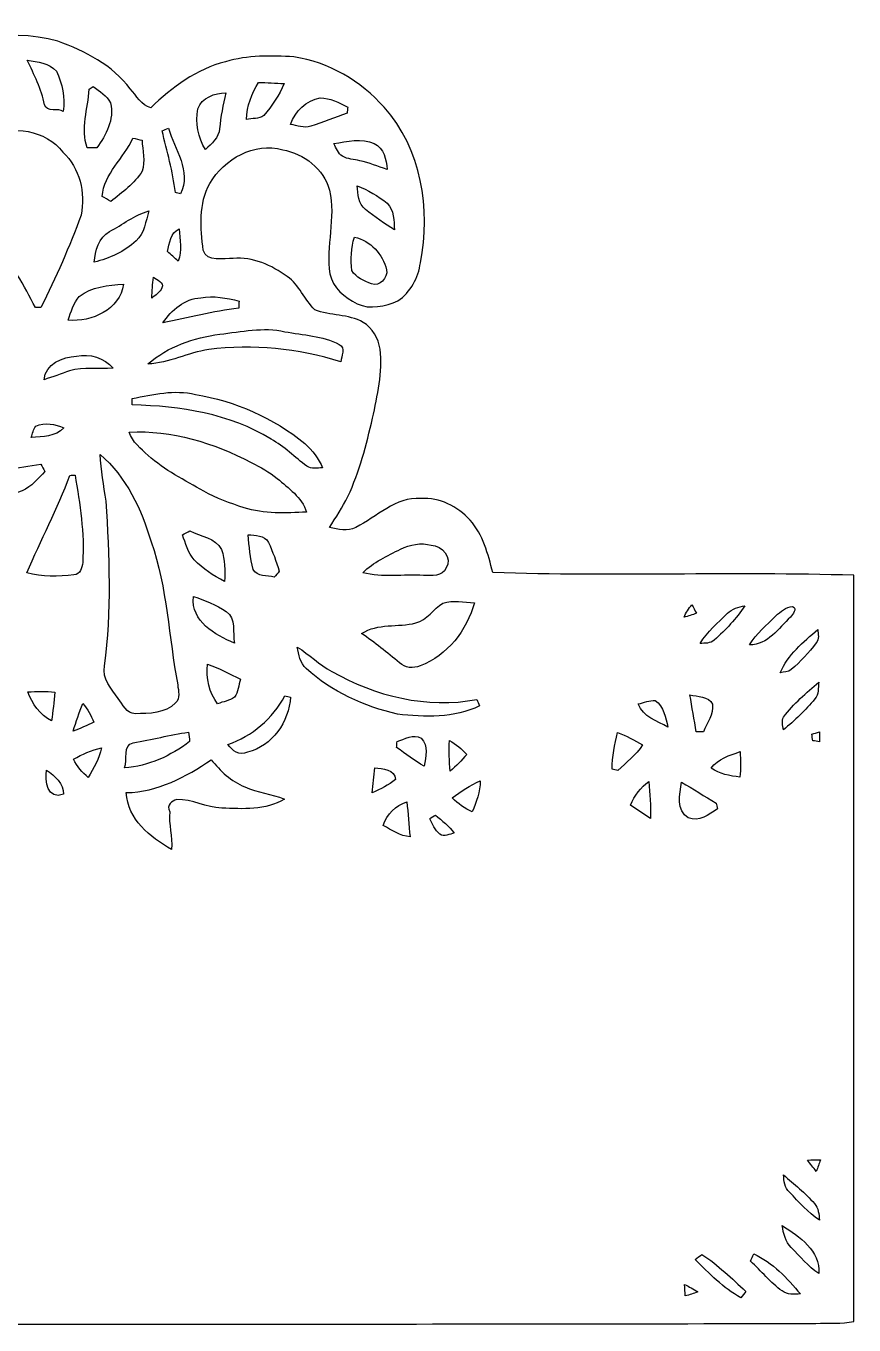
# Model space of a CAD drawing. Header units: centimetres. Extents: x -14.2 to 13.6, y -11.9 to 12.2.
# Drawn here: x -1.74 to 13.6, y -11.91 to 12.17 of the extents above; entities that cross this region are included whole.
import ezdxf

# ---------------------------------------------------------------- set-up
doc = ezdxf.new("R2010")
doc.units = ezdxf.units.CM
doc.header["$MEASUREMENT"] = 0
doc.layers.add('Camada 1', color=7, linetype='Continuous')

msp = doc.modelspace()

# ---------------------------------------------------------------- linework, layer by layer
at = {"layer": 'Camada 1', "color": 139}
for points, knots in [([(-3.91266, 11.16259), (-3.20322, 11.86074), (-2.11243, 12.16942), (-1.15006, 11.88508), (-1.15006, 11.88508), (-0.64276, 11.70517), (-0.13899, 11.44446), (0.1905, 11.0042), (0.1905, 11.0042), (0.30656, 10.87931), (0.39476, 10.69657), (0.57397, 10.65283), (0.57397, 10.65283), (0.96449, 11.03312), (1.42205, 11.37144), (1.95897, 11.5069), (1.95897, 11.5069), (2.36714, 11.63038), (2.80247, 11.62367), (3.22439, 11.5958), (3.22439, 11.5958), (3.86962, 11.50338), (4.46687, 11.14883), (4.8955, 10.66306), (4.8955, 10.66306), (5.58729, 9.89471), (5.76933, 8.77288), (5.56824, 7.78228), (5.56824, 7.78228), (5.53544, 7.50394), (5.38268, 7.23477), (5.15267, 7.07425), (5.15267, 7.07425), (4.91913, 6.97689), (4.63444, 6.90492), (4.3942, 7.02204), (4.3942, 7.02204), (4.16913, 7.13458), (3.94441, 7.31661), (3.89008, 7.57414), (3.89008, 7.57414), (3.81353, 8.09025), (4.00085, 8.61166), (3.88585, 9.12565), (3.88585, 9.12565), (3.77507, 9.51794), (3.41136, 9.8051), (3.01625, 9.8739), (3.01625, 9.8739), (2.48991, 10.02982), (1.93428, 9.69998), (1.66652, 9.25265), (1.66652, 9.25265), (1.45168, 8.8773), (1.49895, 8.42327), (1.5427, 8.01158), (1.5427, 8.01158), (1.61678, 7.77769), (1.92476, 7.87082), (2.09867, 7.85954), (2.09867, 7.85954), (2.46274, 7.89764), (2.80987, 7.73148), (3.10021, 7.52722), (3.10021, 7.52722), (3.32281, 7.36847), (3.42159, 7.09859), (3.60927, 6.9095), (3.60927, 6.9095), (3.89502, 6.79097), (4.23474, 6.83507), (4.50815, 6.67597), (4.50815, 6.67597), (4.68806, 6.57684), (4.78614, 6.37434), (4.82177, 6.17855), (4.82177, 6.17855), (4.87609, 5.74675), (4.76673, 5.31883), (4.68277, 4.89797), (4.68277, 4.89797), (4.5653, 4.40549), (4.44359, 3.90842), (4.22381, 3.44946), (4.22381, 3.44946), (4.12574, 3.24908), (3.99838, 3.06493), (3.88691, 2.87161), (3.88691, 2.87161), (4.04601, 2.84692), (4.21993, 2.79118), (4.37056, 2.8762), (4.37056, 2.8762), (4.76074, 3.06917), (5.1061, 3.44452), (5.57742, 3.41171), (5.57742, 3.41171), (5.92525, 3.43852), (6.25687, 3.26214), (6.48829, 3.01307), (6.48829, 3.01307), (6.72924, 2.74179), (6.82025, 2.38054), (6.91021, 2.03906), (6.91021, 2.03906), (9.138, 1.95933), (11.36967, 2.05881), (13.59782, 1.9879), (13.59782, 1.9879), (13.60276, -2.62114), (13.59605, -7.23018), (13.60135, -11.83922), (13.60135, -11.83922), (13.36886, -11.89073), (13.12933, -11.86356), (12.89367, -11.87662), (12.89367, -11.87662), (6.5793, -11.89567), (0.26458, -11.88685), (-6.05014, -11.88861), (-6.05014, -11.88861), (-8.42433, -11.90166), (-10.79782, -11.86744), (-13.17166, -11.87556), (-13.17166, -11.87556), (-13.51456, -11.87344), (-13.86205, -11.90731), (-14.20107, -11.83957), (-14.20107, -11.83957), (-14.19648, -7.23159), (-14.20142, -2.62361), (-14.1986, 1.98437), (-14.1986, 1.98437), (-12.22551, 2.04611), (-10.25031, 1.99178), (-8.27652, 2.0126), (-8.27652, 2.0126), (-8.19115, 2.3622), (-8.12659, 2.73015), (-7.9181, 3.03212), (-7.9181, 3.03212), (-7.61012, 3.56552), (-7.06049, 3.90384), (-6.49922, 4.11974), (-6.49922, 4.11974), (-6.63645, 4.82635), (-6.81143, 5.53544), (-6.77721, 6.26075), (-6.77721, 6.26075), (-6.77192, 6.57366), (-6.64034, 6.92855), (-6.32001, 7.04003), (-6.32001, 7.04003), (-5.79861, 7.23406), (-5.2331, 7.05132), (-4.6923, 7.12999), (-4.6923, 7.12999), (-4.6803, 7.38117), (-4.63127, 7.63058), (-4.64009, 7.88282), (-4.64009, 7.88282), (-4.7124, 8.05462), (-4.83482, 8.20244), (-4.89797, 8.37812), (-4.89797, 8.37812), (-4.96147, 8.74748), (-4.8708, 9.11472), (-4.80166, 9.47561), (-4.80166, 9.47561), (-4.67113, 10.10602), (-4.36033, 10.6994), (-3.91266, 11.16259), (-3.91266, 11.16259), (-3.91266, 11.16259), (-3.91266, 11.16259), (-3.91266, 11.16259)], [0, 0, 0, 0, 0.02222222, 0.02222222, 0.02222222, 0.02222222, 0.04444444, 0.04444444, 0.04444444, 0.04444444, 0.06666667, 0.06666667, 0.06666667, 0.06666667, 0.08888889, 0.08888889, 0.08888889, 0.08888889, 0.11111111, 0.11111111, 0.11111111, 0.11111111, 0.13333333, 0.13333333, 0.13333333, 0.13333333, 0.15555556, 0.15555556, 0.15555556, 0.15555556, 0.17777778, 0.17777778, 0.17777778, 0.17777778, 0.2, 0.2, 0.2, 0.2, 0.22222222, 0.22222222, 0.22222222, 0.22222222, 0.24444444, 0.24444444, 0.24444444, 0.24444444, 0.26666667, 0.26666667, 0.26666667, 0.26666667, 0.28888889, 0.28888889, 0.28888889, 0.28888889, 0.31111111, 0.31111111, 0.31111111, 0.31111111, 0.33333333, 0.33333333, 0.33333333, 0.33333333, 0.35555556, 0.35555556, 0.35555556, 0.35555556, 0.37777778, 0.37777778, 0.37777778, 0.37777778, 0.4, 0.4, 0.4, 0.4, 0.42222222, 0.42222222, 0.42222222, 0.42222222, 0.44444444, 0.44444444, 0.44444444, 0.44444444, 0.46666667, 0.46666667, 0.46666667, 0.46666667, 0.48888889, 0.48888889, 0.48888889, 0.48888889, 0.51111111, 0.51111111, 0.51111111, 0.51111111, 0.53333333, 0.53333333, 0.53333333, 0.53333333, 0.55555556, 0.55555556, 0.55555556, 0.55555556, 0.57777778, 0.57777778, 0.57777778, 0.57777778, 0.6, 0.6, 0.6, 0.6, 0.62222222, 0.62222222, 0.62222222, 0.62222222, 0.64444444, 0.64444444, 0.64444444, 0.64444444, 0.66666667, 0.66666667, 0.66666667, 0.66666667, 0.68888889, 0.68888889, 0.68888889, 0.68888889, 0.71111111, 0.71111111, 0.71111111, 0.71111111, 0.73333333, 0.73333333, 0.73333333, 0.73333333, 0.75555556, 0.75555556, 0.75555556, 0.75555556, 0.77777778, 0.77777778, 0.77777778, 0.77777778, 0.8, 0.8, 0.8, 0.8, 0.82222222, 0.82222222, 0.82222222, 0.82222222, 0.84444444, 0.84444444, 0.84444444, 0.84444444, 0.86666667, 0.86666667, 0.86666667, 0.86666667, 0.88888889, 0.88888889, 0.88888889, 0.88888889, 0.91111111, 0.91111111, 0.91111111, 0.91111111, 0.93333333, 0.93333333, 0.93333333, 0.93333333, 0.95555556, 0.95555556, 0.95555556, 0.95555556, 1, 1, 1, 1]), ([(-1.71556, 11.53654), (-1.59385, 11.26596), (-1.45062, 11.00314), (-1.39524, 10.70786), (-1.39524, 10.70786), (-1.36384, 10.56358), (-1.12536, 10.65283), (-1.05163, 10.58686), (-1.05163, 10.58686), (-1.01141, 10.84015), (-1.06786, 11.10297), (-1.1744, 11.33263), (-1.1744, 11.33263), (-1.31057, 11.47939), (-1.52682, 11.50937), (-1.71556, 11.53654), (-1.71556, 11.53654), (-1.71556, 11.53654), (-1.71556, 11.53654), (-1.71556, 11.53654)], [0, 0, 0, 0, 0.16666667, 0.16666667, 0.16666667, 0.16666667, 0.33333333, 0.33333333, 0.33333333, 0.33333333, 0.5, 0.5, 0.5, 0.5, 0.66666667, 0.66666667, 0.66666667, 0.66666667, 1, 1, 1, 1]), ([(2.57104, 11.12485), (2.43734, 10.91847), (2.35585, 10.68246), (2.3435, 10.43693), (2.3435, 10.43693), (2.45039, 10.45845), (2.57492, 10.44363), (2.66665, 10.50925), (2.66665, 10.50925), (2.81728, 10.68881), (2.9531, 10.88496), (3.0413, 11.10333), (3.0413, 11.10333), (2.88431, 11.11073), (2.72768, 11.11779), (2.57104, 11.12485), (2.57104, 11.12485), (2.57104, 11.12485), (2.57104, 11.12485), (2.57104, 11.12485)], [0, 0, 0, 0, 0.16666667, 0.16666667, 0.16666667, 0.16666667, 0.33333333, 0.33333333, 0.33333333, 0.33333333, 0.5, 0.5, 0.5, 0.5, 0.66666667, 0.66666667, 0.66666667, 0.66666667, 1, 1, 1, 1]), ([(-0.49495, 11.04688), (-0.51364, 11.03453), (-0.55069, 11.00949), (-0.56938, 10.99714), (-0.56938, 10.99714), (-0.58491, 10.63554), (-0.7366, 10.26689), (-0.60501, 9.90953), (-0.60501, 9.90953), (-0.54539, 9.90917), (-0.48542, 9.90847), (-0.42545, 9.90812), (-0.42545, 9.90812), (-0.25964, 10.15047), (-0.09666, 10.43622), (-0.17498, 10.74279), (-0.17498, 10.74279), (-0.24024, 10.88002), (-0.37747, 10.95939), (-0.49495, 11.04688), (-0.49495, 11.04688), (-0.49495, 11.04688), (-0.49495, 11.04688), (-0.49495, 11.04688)], [0, 0, 0, 0, 0.14285714, 0.14285714, 0.14285714, 0.14285714, 0.28571429, 0.28571429, 0.28571429, 0.28571429, 0.42857143, 0.42857143, 0.42857143, 0.42857143, 0.57142857, 0.57142857, 0.57142857, 0.57142857, 0.71428571, 0.71428571, 0.71428571, 0.71428571, 1, 1, 1, 1]), ([(1.44604, 10.63378), (1.39382, 10.3766), (1.44392, 10.09756), (1.58926, 9.87813), (1.58926, 9.87813), (1.69298, 9.99137), (1.8355, 10.09826), (1.84644, 10.26442), (1.84644, 10.26442), (1.86902, 10.48808), (1.90676, 10.70963), (1.96286, 10.92764), (1.96286, 10.92764), (1.76177, 10.93011), (1.51412, 10.84051), (1.44604, 10.63378), (1.44604, 10.63378), (1.44604, 10.63378), (1.44604, 10.63378), (1.44604, 10.63378)], [0, 0, 0, 0, 0.16666667, 0.16666667, 0.16666667, 0.16666667, 0.33333333, 0.33333333, 0.33333333, 0.33333333, 0.5, 0.5, 0.5, 0.5, 0.66666667, 0.66666667, 0.66666667, 0.66666667, 1, 1, 1, 1]), ([(3.70981, 10.84051), (3.45969, 10.78512), (3.24238, 10.58933), (3.16301, 10.3445), (3.16301, 10.3445), (3.28471, 10.32651), (3.41207, 10.26795), (3.53519, 10.31134), (3.53519, 10.31134), (3.76237, 10.38578), (3.98427, 10.47644), (4.2104, 10.55405), (4.2104, 10.55405), (4.21322, 10.58122), (4.21852, 10.6359), (4.22099, 10.66341), (4.22099, 10.66341), (4.06329, 10.75125), (3.89255, 10.8331), (3.70981, 10.84051), (3.70981, 10.84051), (3.70981, 10.84051), (3.70981, 10.84051), (3.70981, 10.84051)], [0, 0, 0, 0, 0.14285714, 0.14285714, 0.14285714, 0.14285714, 0.28571429, 0.28571429, 0.28571429, 0.28571429, 0.42857143, 0.42857143, 0.42857143, 0.42857143, 0.57142857, 0.57142857, 0.57142857, 0.57142857, 0.71428571, 0.71428571, 0.71428571, 0.71428571, 1, 1, 1, 1]), ([(-2.44722, 10.12084), (-2.75131, 9.98537), (-2.92488, 9.68269), (-3.05964, 9.39412), (-3.05964, 9.39412), (-3.17606, 9.08791), (-3.25967, 8.72948), (-3.14149, 8.41198), (-3.14149, 8.41198), (-2.93617, 8.20879), (-2.62079, 8.19432), (-2.38619, 8.03663), (-2.38619, 8.03663), (-1.97732, 7.79992), (-1.78153, 7.34836), (-1.56563, 6.95184), (-1.56563, 6.95184), (-1.53987, 6.95113), (-1.48802, 6.94972), (-1.46226, 6.94902), (-1.46226, 6.94902), (-1.18463, 7.50676), (-0.93169, 8.07861), (-0.71931, 8.66457), (-0.71931, 8.66457), (-0.63359, 9.07556), (-0.7426, 9.53699), (-1.05516, 9.82945), (-1.05516, 9.82945), (-1.37195, 10.24608), (-1.98755, 10.33251), (-2.44722, 10.12084), (-2.44722, 10.12084), (-2.44722, 10.12084), (-2.44722, 10.12084), (-2.44722, 10.12084)], [0, 0, 0, 0, 0.1, 0.1, 0.1, 0.1, 0.2, 0.2, 0.2, 0.2, 0.3, 0.3, 0.3, 0.3, 0.4, 0.4, 0.4, 0.4, 0.5, 0.5, 0.5, 0.5, 0.6, 0.6, 0.6, 0.6, 0.7, 0.7, 0.7, 0.7, 0.8, 0.8, 0.8, 0.8, 1, 1, 1, 1]), ([(0.78352, 10.22632), (0.86995, 9.84708), (0.98143, 9.47279), (1.02905, 9.08579), (1.02905, 9.08579), (1.05269, 9.07838), (1.09996, 9.06427), (1.12395, 9.05722), (1.12395, 9.05722), (1.33138, 9.47349), (1.01494, 9.8873), (0.89994, 10.27677), (0.89994, 10.27677), (0.86078, 10.26019), (0.82232, 10.24325), (0.78352, 10.22632), (0.78352, 10.22632), (0.78352, 10.22632), (0.78352, 10.22632), (0.78352, 10.22632)], [0, 0, 0, 0, 0.16666667, 0.16666667, 0.16666667, 0.16666667, 0.33333333, 0.33333333, 0.33333333, 0.33333333, 0.5, 0.5, 0.5, 0.5, 0.66666667, 0.66666667, 0.66666667, 0.66666667, 1, 1, 1, 1]), ([(0.24201, 10.09156), (0.0762, 9.71585), (-0.29422, 9.43963), (-0.32949, 9.01065), (-0.32949, 9.01065), (-0.27622, 8.98031), (-0.2226, 8.94997), (-0.16898, 8.91928), (-0.16898, 8.91928), (0.04516, 9.08085), (0.26599, 9.2523), (0.41346, 9.47984), (0.41346, 9.47984), (0.47519, 9.66223), (0.41487, 9.86296), (0.41204, 10.05205), (0.41204, 10.05205), (0.35489, 10.0651), (0.29845, 10.07851), (0.24201, 10.09156), (0.24201, 10.09156), (0.24201, 10.09156), (0.24201, 10.09156), (0.24201, 10.09156)], [0, 0, 0, 0, 0.14285714, 0.14285714, 0.14285714, 0.14285714, 0.28571429, 0.28571429, 0.28571429, 0.28571429, 0.42857143, 0.42857143, 0.42857143, 0.42857143, 0.57142857, 0.57142857, 0.57142857, 0.57142857, 0.71428571, 0.71428571, 0.71428571, 0.71428571, 1, 1, 1, 1]), ([(3.96593, 9.9889), (4.00861, 9.906), (4.04036, 9.80687), (4.12327, 9.7536), (4.12327, 9.7536), (4.22169, 9.69927), (4.33811, 9.70033), (4.44465, 9.6707), (4.44465, 9.6707), (4.61927, 9.63859), (4.78049, 9.56098), (4.95018, 9.51195), (4.95018, 9.51195), (4.93924, 9.69116), (4.89444, 9.90635), (4.71452, 9.98996), (4.71452, 9.98996), (4.47816, 10.09579), (4.2097, 10.03512), (3.96593, 9.9889), (3.96593, 9.9889), (3.96593, 9.9889), (3.96593, 9.9889), (3.96593, 9.9889)], [0, 0, 0, 0, 0.14285714, 0.14285714, 0.14285714, 0.14285714, 0.28571429, 0.28571429, 0.28571429, 0.28571429, 0.42857143, 0.42857143, 0.42857143, 0.42857143, 0.57142857, 0.57142857, 0.57142857, 0.57142857, 0.71428571, 0.71428571, 0.71428571, 0.71428571, 1, 1, 1, 1]), ([(4.39561, 9.20891), (4.40725, 9.05545), (4.41678, 8.87165), (4.55013, 8.76794), (4.55013, 8.76794), (4.72264, 8.63212), (4.9022, 8.503), (5.09058, 8.38976), (5.09058, 8.38976), (5.07189, 8.55592), (5.08388, 8.75735), (4.95124, 8.88294), (4.95124, 8.88294), (4.78578, 9.02158), (4.59352, 9.1253), (4.39561, 9.20891), (4.39561, 9.20891), (4.39561, 9.20891), (4.39561, 9.20891), (4.39561, 9.20891)], [0, 0, 0, 0, 0.16666667, 0.16666667, 0.16666667, 0.16666667, 0.33333333, 0.33333333, 0.33333333, 0.33333333, 0.5, 0.5, 0.5, 0.5, 0.66666667, 0.66666667, 0.66666667, 0.66666667, 1, 1, 1, 1]), ([(-0.19191, 8.35766), (-0.39405, 8.24935), (-0.45932, 8.00135), (-0.47554, 7.78969), (-0.47554, 7.78969), (-0.19403, 7.86624), (0.08361, 7.98301), (0.29916, 8.1855), (0.29916, 8.1855), (0.45685, 8.32379), (0.47837, 8.55345), (0.53552, 8.74148), (0.53552, 8.74148), (0.26811, 8.66493), (0.04939, 8.48783), (-0.19191, 8.35766), (-0.19191, 8.35766), (-0.19191, 8.35766), (-0.19191, 8.35766), (-0.19191, 8.35766)], [0, 0, 0, 0, 0.16666667, 0.16666667, 0.16666667, 0.16666667, 0.33333333, 0.33333333, 0.33333333, 0.33333333, 0.5, 0.5, 0.5, 0.5, 0.66666667, 0.66666667, 0.66666667, 0.66666667, 1, 1, 1, 1]), ([(0.87983, 7.98724), (0.94721, 7.92939), (1.01424, 7.87082), (1.08197, 7.81297), (1.08197, 7.81297), (1.16029, 8.00276), (1.10102, 8.21125), (1.09926, 8.4081), (1.09926, 8.4081), (0.93063, 8.33437), (0.92287, 8.14211), (0.87983, 7.98724), (0.87983, 7.98724), (0.87983, 7.98724), (0.87983, 7.98724), (0.87983, 7.98724)], [0, 0, 0, 0, 0.2, 0.2, 0.2, 0.2, 0.4, 0.4, 0.4, 0.4, 0.6, 0.6, 0.6, 0.6, 1, 1, 1, 1]), ([(4.34728, 8.25747), (4.2806, 8.05709), (4.27355, 7.84331), (4.2986, 7.63446), (4.2986, 7.63446), (4.37621, 7.50499), (4.52543, 7.44149), (4.6609, 7.39069), (4.6609, 7.39069), (4.81471, 7.33425), (4.96711, 7.49935), (4.94242, 7.64963), (4.94242, 7.64963), (4.86974, 7.93926), (4.64397, 8.18832), (4.34728, 8.25747), (4.34728, 8.25747), (4.34728, 8.25747), (4.34728, 8.25747), (4.34728, 8.25747)], [0, 0, 0, 0, 0.16666667, 0.16666667, 0.16666667, 0.16666667, 0.33333333, 0.33333333, 0.33333333, 0.33333333, 0.5, 0.5, 0.5, 0.5, 0.66666667, 0.66666667, 0.66666667, 0.66666667, 1, 1, 1, 1]), ([(0.62054, 7.51452), (0.60537, 7.3854), (0.59549, 7.25664), (0.59267, 7.12646), (0.59267, 7.12646), (0.66005, 7.18291), (0.74013, 7.23265), (0.77999, 7.31449), (0.77999, 7.31449), (0.82726, 7.42244), (0.68262, 7.45949), (0.62054, 7.51452), (0.62054, 7.51452), (0.62054, 7.51452), (0.62054, 7.51452), (0.62054, 7.51452)], [0, 0, 0, 0, 0.2, 0.2, 0.2, 0.2, 0.4, 0.4, 0.4, 0.4, 0.6, 0.6, 0.6, 0.6, 1, 1, 1, 1]), ([(-0.75494, 7.15715), (-0.86007, 7.03262), (-0.90523, 6.86823), (-0.95779, 6.71654), (-0.95779, 6.71654), (-0.52493, 6.67879), (0.00176, 6.90915), (0.06632, 7.38505), (0.06632, 7.38505), (-0.21343, 7.36353), (-0.52458, 7.33425), (-0.75494, 7.15715), (-0.75494, 7.15715), (-0.75494, 7.15715), (-0.75494, 7.15715), (-0.75494, 7.15715)], [0, 0, 0, 0, 0.2, 0.2, 0.2, 0.2, 0.4, 0.4, 0.4, 0.4, 0.6, 0.6, 0.6, 0.6, 1, 1, 1, 1]), ([(1.49966, 7.13317), (1.2005, 7.11412), (0.95567, 6.90704), (0.79763, 6.66644), (0.79763, 6.66644), (1.26436, 6.76592), (1.72826, 6.87987), (2.20274, 6.94125), (2.20274, 6.94125), (2.20416, 6.97371), (2.20662, 7.03792), (2.20804, 7.07002), (2.20804, 7.07002), (1.97767, 7.12717), (1.73602, 7.17691), (1.49966, 7.13317), (1.49966, 7.13317), (1.49966, 7.13317), (1.49966, 7.13317), (1.49966, 7.13317)], [0, 0, 0, 0, 0.16666667, 0.16666667, 0.16666667, 0.16666667, 0.33333333, 0.33333333, 0.33333333, 0.33333333, 0.5, 0.5, 0.5, 0.5, 0.66666667, 0.66666667, 0.66666667, 0.66666667, 1, 1, 1, 1]), ([(1.85173, 6.45548), (1.36913, 6.39515), (0.88935, 6.229), (0.51894, 5.90479), (0.51894, 5.90479), (0.90981, 5.92102), (1.26083, 6.11681), (1.645, 6.17079), (1.645, 6.17079), (2.46627, 6.28403), (3.30271, 6.1856), (4.09328, 5.94713), (4.09328, 5.94713), (4.10245, 6.0519), (4.18712, 6.20148), (4.064, 6.26815), (4.064, 6.26815), (3.75532, 6.43361), (3.39372, 6.43537), (3.05752, 6.50346), (3.05752, 6.50346), (2.65747, 6.59412), (2.25002, 6.50346), (1.85173, 6.45548), (1.85173, 6.45548), (1.85173, 6.45548), (1.85173, 6.45548), (1.85173, 6.45548)], [0, 0, 0, 0, 0.125, 0.125, 0.125, 0.125, 0.25, 0.25, 0.25, 0.25, 0.375, 0.375, 0.375, 0.375, 0.5, 0.5, 0.5, 0.5, 0.625, 0.625, 0.625, 0.625, 0.75, 0.75, 0.75, 0.75, 1, 1, 1, 1]), ([(-0.80574, 6.04979), (-1.06327, 6.04061), (-1.3783, 5.90268), (-1.40547, 5.61375), (-1.40547, 5.61375), (-1.24566, 5.66279), (-1.09044, 5.72488), (-0.93169, 5.77709), (-0.93169, 5.77709), (-0.66992, 5.85682), (-0.39405, 5.80037), (-0.12594, 5.82859), (-0.12594, 5.82859), (-0.28998, 6.02156), (-0.55951, 6.102), (-0.80574, 6.04979), (-0.80574, 6.04979), (-0.80574, 6.04979), (-0.80574, 6.04979), (-0.80574, 6.04979)], [0, 0, 0, 0, 0.16666667, 0.16666667, 0.16666667, 0.16666667, 0.33333333, 0.33333333, 0.33333333, 0.33333333, 0.5, 0.5, 0.5, 0.5, 0.66666667, 0.66666667, 0.66666667, 0.66666667, 1, 1, 1, 1]), ([(0.23001, 5.2645), (0.23001, 5.23452), (0.23036, 5.1749), (0.23036, 5.14491), (0.23036, 5.14491), (1.11725, 5.12727), (2.03482, 4.98369), (2.80106, 4.51026), (2.80106, 4.51026), (3.048, 4.37868), (3.24026, 4.17266), (3.46534, 4.01038), (3.46534, 4.01038), (3.5493, 3.94652), (3.66042, 3.98039), (3.75673, 3.97863), (3.75673, 3.97863), (3.68018, 4.15008), (3.56905, 4.30742), (3.42724, 4.43089), (3.42724, 4.43089), (2.84621, 4.90537), (2.13783, 5.21582), (1.39947, 5.34141), (1.39947, 5.34141), (1.00965, 5.43313), (0.61348, 5.34176), (0.23001, 5.2645), (0.23001, 5.2645), (0.23001, 5.2645), (0.23001, 5.2645), (0.23001, 5.2645)], [0, 0, 0, 0, 0.11111111, 0.11111111, 0.11111111, 0.11111111, 0.22222222, 0.22222222, 0.22222222, 0.22222222, 0.33333333, 0.33333333, 0.33333333, 0.33333333, 0.44444444, 0.44444444, 0.44444444, 0.44444444, 0.55555556, 0.55555556, 0.55555556, 0.55555556, 0.66666667, 0.66666667, 0.66666667, 0.66666667, 0.77777778, 0.77777778, 0.77777778, 0.77777778, 1, 1, 1, 1]), ([(-1.55716, 4.75156), (-1.60302, 4.69089), (-1.62031, 4.61504), (-1.64183, 4.54342), (-1.64183, 4.54342), (-1.42946, 4.55436), (-1.19733, 4.55859), (-1.03717, 4.71911), (-1.03717, 4.71911), (-1.19768, 4.79319), (-1.39065, 4.82529), (-1.55716, 4.75156), (-1.55716, 4.75156), (-1.55716, 4.75156), (-1.55716, 4.75156), (-1.55716, 4.75156)], [0, 0, 0, 0, 0.2, 0.2, 0.2, 0.2, 0.4, 0.4, 0.4, 0.4, 0.6, 0.6, 0.6, 0.6, 1, 1, 1, 1]), ([(0.17039, 4.6415), (0.23283, 4.46087), (0.38523, 4.33493), (0.52246, 4.2097), (0.52246, 4.2097), (0.82867, 3.93418), (1.20086, 3.75003), (1.55575, 3.54683), (1.55575, 3.54683), (1.78964, 3.41348), (2.04541, 3.32387), (2.30011, 3.23885), (2.30011, 3.23885), (2.67441, 3.12138), (3.07164, 3.13937), (3.45793, 3.16018), (3.45793, 3.16018), (3.37256, 3.43394), (3.12349, 3.60539), (2.91606, 3.78248), (2.91606, 3.78248), (2.77107, 3.90454), (2.60103, 3.99133), (2.43346, 4.07741), (2.43346, 4.07741), (1.74025, 4.44112), (0.95956, 4.68771), (0.17039, 4.6415), (0.17039, 4.6415), (0.17039, 4.6415), (0.17039, 4.6415), (0.17039, 4.6415)], [0, 0, 0, 0, 0.11111111, 0.11111111, 0.11111111, 0.11111111, 0.22222222, 0.22222222, 0.22222222, 0.22222222, 0.33333333, 0.33333333, 0.33333333, 0.33333333, 0.44444444, 0.44444444, 0.44444444, 0.44444444, 0.55555556, 0.55555556, 0.55555556, 0.55555556, 0.66666667, 0.66666667, 0.66666667, 0.66666667, 0.77777778, 0.77777778, 0.77777778, 0.77777778, 1, 1, 1, 1]), ([(-0.36689, 4.22839), (-0.35348, 3.93771), (-0.29704, 3.6516), (-0.25576, 3.36409), (-0.25576, 3.36409), (-0.18732, 2.34844), (-0.15169, 1.32433), (-0.28399, 0.31186), (-0.28399, 0.31186), (-0.34078, 0.06597), (-0.15416, -0.11007), (-0.03457, -0.29386), (-0.03457, -0.29386), (0.04868, -0.40428), (0.12382, -0.57538), (0.28716, -0.57679), (0.28716, -0.57679), (0.53869, -0.57538), (0.84384, -0.57115), (1.03082, -0.37782), (1.03082, -0.37782), (1.1243, -0.28892), (1.08232, -0.15346), (1.07139, -0.03986), (1.07139, -0.03986), (0.90382, 0.84137), (0.87983, 1.75401), (0.57926, 2.60703), (0.57926, 2.60703), (0.40322, 3.21028), (0.11818, 3.81388), (-0.36689, 4.22839), (-0.36689, 4.22839), (-0.36689, 4.22839), (-0.36689, 4.22839), (-0.36689, 4.22839)], [0, 0, 0, 0, 0.1, 0.1, 0.1, 0.1, 0.2, 0.2, 0.2, 0.2, 0.3, 0.3, 0.3, 0.3, 0.4, 0.4, 0.4, 0.4, 0.5, 0.5, 0.5, 0.5, 0.6, 0.6, 0.6, 0.6, 0.7, 0.7, 0.7, 0.7, 0.8, 0.8, 0.8, 0.8, 1, 1, 1, 1]), ([(-2.09832, 3.94017), (-2.34033, 3.86397), (-2.43664, 3.59551), (-2.5146, 3.37961), (-2.5146, 3.37961), (-2.27224, 3.40254), (-2.03623, 3.46639), (-1.80975, 3.55494), (-1.80975, 3.55494), (-1.63689, 3.63079), (-1.51836, 3.78531), (-1.38783, 3.91477), (-1.38783, 3.91477), (-1.41429, 3.96028), (-1.44039, 4.00544), (-1.46685, 4.05024), (-1.46685, 4.05024), (-1.67569, 4.00473), (-1.89054, 3.98956), (-2.09832, 3.94017), (-2.09832, 3.94017), (-2.09832, 3.94017), (-2.09832, 3.94017), (-2.09832, 3.94017)], [0, 0, 0, 0, 0.14285714, 0.14285714, 0.14285714, 0.14285714, 0.28571429, 0.28571429, 0.28571429, 0.28571429, 0.42857143, 0.42857143, 0.42857143, 0.42857143, 0.57142857, 0.57142857, 0.57142857, 0.57142857, 0.71428571, 0.71428571, 0.71428571, 0.71428571, 1, 1, 1, 1]), ([(-0.92498, 3.83999), (-1.1624, 3.22474), (-1.46262, 2.63666), (-1.72473, 2.03235), (-1.72473, 2.03235), (-1.4411, 1.95157), (-1.14053, 1.96991), (-0.85055, 1.99566), (-0.85055, 1.99566), (-0.73413, 1.9999), (-0.70097, 2.12796), (-0.68933, 2.2225), (-0.68933, 2.2225), (-0.65158, 2.76825), (-0.74295, 3.3087), (-0.83044, 3.84492), (-0.83044, 3.84492), (-0.85407, 3.84387), (-0.90135, 3.8414), (-0.92498, 3.83999), (-0.92498, 3.83999), (-0.92498, 3.83999), (-0.92498, 3.83999), (-0.92498, 3.83999)], [0, 0, 0, 0, 0.14285714, 0.14285714, 0.14285714, 0.14285714, 0.28571429, 0.28571429, 0.28571429, 0.28571429, 0.42857143, 0.42857143, 0.42857143, 0.42857143, 0.57142857, 0.57142857, 0.57142857, 0.57142857, 0.71428571, 0.71428571, 0.71428571, 0.71428571, 1, 1, 1, 1]), ([(1.29716, 2.8127), (1.2513, 2.78836), (1.20544, 2.76437), (1.15958, 2.73967), (1.15958, 2.73967), (1.21744, 2.57951), (1.26506, 2.40771), (1.37513, 2.27401), (1.37513, 2.27401), (1.53952, 2.11208), (1.73108, 1.97661), (1.93851, 1.87501), (1.93851, 1.87501), (1.94874, 2.07222), (1.95016, 2.27647), (1.88207, 2.46415), (1.88207, 2.46415), (1.77835, 2.68817), (1.49049, 2.70616), (1.29716, 2.8127), (1.29716, 2.8127), (1.29716, 2.8127), (1.29716, 2.8127), (1.29716, 2.8127)], [0, 0, 0, 0, 0.14285714, 0.14285714, 0.14285714, 0.14285714, 0.28571429, 0.28571429, 0.28571429, 0.28571429, 0.42857143, 0.42857143, 0.42857143, 0.42857143, 0.57142857, 0.57142857, 0.57142857, 0.57142857, 0.71428571, 0.71428571, 0.71428571, 0.71428571, 1, 1, 1, 1]), ([(2.37384, 2.74038), (2.39501, 2.52412), (2.41512, 2.30646), (2.47121, 2.09585), (2.47121, 2.09585), (2.53682, 1.95474), (2.73861, 1.98896), (2.85821, 1.95298), (2.85821, 1.95298), (2.88996, 1.99037), (2.92171, 2.02741), (2.95416, 2.06446), (2.95416, 2.06446), (2.89454, 2.24437), (2.83457, 2.42605), (2.75272, 2.59715), (2.75272, 2.59715), (2.68146, 2.73544), (2.50719, 2.72838), (2.37384, 2.74038), (2.37384, 2.74038), (2.37384, 2.74038), (2.37384, 2.74038), (2.37384, 2.74038)], [0, 0, 0, 0, 0.14285714, 0.14285714, 0.14285714, 0.14285714, 0.28571429, 0.28571429, 0.28571429, 0.28571429, 0.42857143, 0.42857143, 0.42857143, 0.42857143, 0.57142857, 0.57142857, 0.57142857, 0.57142857, 0.71428571, 0.71428571, 0.71428571, 0.71428571, 1, 1, 1, 1]), ([(5.2003, 2.47332), (4.95441, 2.35162), (4.699, 2.23167), (4.50215, 2.03553), (4.50215, 2.03553), (4.86798, 1.94345), (5.25321, 2.0066), (5.62716, 1.98473), (5.62716, 1.98473), (5.76439, 1.99072), (5.98135, 1.95615), (6.04414, 2.12443), (6.04414, 2.12443), (6.1662, 2.31175), (5.97006, 2.54353), (5.76968, 2.54388), (5.76968, 2.54388), (5.57918, 2.60632), (5.37633, 2.55094), (5.2003, 2.47332), (5.2003, 2.47332), (5.2003, 2.47332), (5.2003, 2.47332), (5.2003, 2.47332)], [0, 0, 0, 0, 0.14285714, 0.14285714, 0.14285714, 0.14285714, 0.28571429, 0.28571429, 0.28571429, 0.28571429, 0.42857143, 0.42857143, 0.42857143, 0.42857143, 0.57142857, 0.57142857, 0.57142857, 0.57142857, 0.71428571, 0.71428571, 0.71428571, 0.71428571, 1, 1, 1, 1]), ([(1.36102, 1.59314), (1.31939, 1.13594), (1.75648, 0.8823), (2.12266, 0.73237), (2.12266, 0.73237), (2.08421, 0.91934), (2.15724, 1.19204), (1.97167, 1.31762), (1.97167, 1.31762), (1.78047, 1.43369), (1.57692, 1.53247), (1.36102, 1.59314), (1.36102, 1.59314), (1.36102, 1.59314), (1.36102, 1.59314), (1.36102, 1.59314)], [0, 0, 0, 0, 0.2, 0.2, 0.2, 0.2, 0.4, 0.4, 0.4, 0.4, 0.6, 0.6, 0.6, 0.6, 1, 1, 1, 1]), ([(5.98523, 1.47461), (5.80496, 1.36878), (5.69842, 1.15817), (5.48358, 1.10455), (5.48358, 1.10455), (5.15267, 1.01917), (4.77732, 1.10666), (4.47922, 0.90946), (4.47922, 0.90946), (4.72264, 0.74083), (4.95547, 0.55809), (5.1823, 0.36759), (5.1823, 0.36759), (5.28214, 0.26388), (5.43595, 0.25929), (5.56542, 0.31009), (5.56542, 0.31009), (6.06813, 0.50094), (6.42902, 0.97155), (6.57013, 1.48096), (6.57013, 1.48096), (6.37646, 1.4859), (6.17432, 1.53106), (5.98523, 1.47461), (5.98523, 1.47461), (5.98523, 1.47461), (5.98523, 1.47461), (5.98523, 1.47461)], [0, 0, 0, 0, 0.125, 0.125, 0.125, 0.125, 0.25, 0.25, 0.25, 0.25, 0.375, 0.375, 0.375, 0.375, 0.5, 0.5, 0.5, 0.5, 0.625, 0.625, 0.625, 0.625, 0.75, 0.75, 0.75, 0.75, 1, 1, 1, 1]), ([(10.45422, 1.21003), (10.53218, 1.22802), (10.60767, 1.25624), (10.68211, 1.28552), (10.68211, 1.28552), (10.65495, 1.33773), (10.62743, 1.38994), (10.60062, 1.4418), (10.60062, 1.4418), (10.541, 1.37231), (10.48632, 1.29681), (10.45422, 1.21003), (10.45422, 1.21003), (10.45422, 1.21003), (10.45422, 1.21003), (10.45422, 1.21003)], [0, 0, 0, 0, 0.2, 0.2, 0.2, 0.2, 0.4, 0.4, 0.4, 0.4, 0.6, 0.6, 0.6, 0.6, 1, 1, 1, 1]), ([(11.2582, 1.28376), (11.0751, 1.1109), (10.88707, 0.93768), (10.74914, 0.72531), (10.74914, 0.72531), (10.83839, 0.73025), (10.9407, 0.72178), (11.01337, 0.78528), (11.01337, 0.78528), (11.22609, 0.97472), (11.42188, 1.18674), (11.57993, 1.42452), (11.57993, 1.42452), (11.46422, 1.40088), (11.34498, 1.36842), (11.2582, 1.28376), (11.2582, 1.28376), (11.2582, 1.28376), (11.2582, 1.28376), (11.2582, 1.28376)], [0, 0, 0, 0, 0.16666667, 0.16666667, 0.16666667, 0.16666667, 0.33333333, 0.33333333, 0.33333333, 0.33333333, 0.5, 0.5, 0.5, 0.5, 0.66666667, 0.66666667, 0.66666667, 0.66666667, 1, 1, 1, 1]), ([(12.15425, 1.23472), (11.97927, 1.06715), (11.79371, 0.90452), (11.66601, 0.69638), (11.66601, 0.69638), (12.00573, 0.70132), (12.20646, 1.00048), (12.42413, 1.2132), (12.42413, 1.2132), (12.46575, 1.26718), (12.55995, 1.36666), (12.46293, 1.41182), (12.46293, 1.41182), (12.3377, 1.40511), (12.24209, 1.31374), (12.15425, 1.23472), (12.15425, 1.23472), (12.15425, 1.23472), (12.15425, 1.23472), (12.15425, 1.23472)], [0, 0, 0, 0, 0.16666667, 0.16666667, 0.16666667, 0.16666667, 0.33333333, 0.33333333, 0.33333333, 0.33333333, 0.5, 0.5, 0.5, 0.5, 0.66666667, 0.66666667, 0.66666667, 0.66666667, 1, 1, 1, 1]), ([(12.23398, 0.18168), (12.30348, 0.19544), (12.3832, 0.19297), (12.44106, 0.24095), (12.44106, 0.24095), (12.60969, 0.39017), (12.7702, 0.5521), (12.90285, 0.73448), (12.90285, 0.73448), (12.96282, 0.80469), (12.93812, 0.90064), (12.93142, 0.98354), (12.93142, 0.98354), (12.66507, 0.75177), (12.3758, 0.514), (12.23398, 0.18168), (12.23398, 0.18168), (12.23398, 0.18168), (12.23398, 0.18168), (12.23398, 0.18168)], [0, 0, 0, 0, 0.16666667, 0.16666667, 0.16666667, 0.16666667, 0.33333333, 0.33333333, 0.33333333, 0.33333333, 0.5, 0.5, 0.5, 0.5, 0.66666667, 0.66666667, 0.66666667, 0.66666667, 1, 1, 1, 1]), ([(3.28718, 0.65864), (3.31258, 0.51964), (3.3401, 0.35983), (3.45193, 0.26), (3.45193, 0.26), (3.92042, -0.17462), (4.52825, -0.43886), (5.1435, -0.58667), (5.1435, -0.58667), (5.64832, -0.63888), (6.19407, -0.66569), (6.66256, -0.43145), (6.66256, -0.43145), (6.64598, -0.39194), (6.62975, -0.35242), (6.61352, -0.31327), (6.61352, -0.31327), (5.69313, -0.4886), (4.7311, -0.25294), (3.92606, 0.20567), (3.92606, 0.20567), (3.69676, 0.33302), (3.50661, 0.51682), (3.28718, 0.65864), (3.28718, 0.65864), (3.28718, 0.65864), (3.28718, 0.65864), (3.28718, 0.65864)], [0, 0, 0, 0, 0.125, 0.125, 0.125, 0.125, 0.25, 0.25, 0.25, 0.25, 0.375, 0.375, 0.375, 0.375, 0.5, 0.5, 0.5, 0.5, 0.625, 0.625, 0.625, 0.625, 0.75, 0.75, 0.75, 0.75, 1, 1, 1, 1]), ([(1.62631, 0.34149), (1.59561, 0.07902), (1.65135, -0.18168), (1.81116, -0.39617), (1.81116, -0.39617), (1.90853, -0.34784), (2.03517, -0.34219), (2.12231, -0.26917), (2.12231, -0.26917), (2.20169, -0.17921), (2.19463, -0.04304), (2.23379, 0.06244), (2.23379, 0.06244), (2.03165, 0.15628), (1.83797, 0.27023), (1.62631, 0.34149), (1.62631, 0.34149), (1.62631, 0.34149), (1.62631, 0.34149), (1.62631, 0.34149)], [0, 0, 0, 0, 0.16666667, 0.16666667, 0.16666667, 0.16666667, 0.33333333, 0.33333333, 0.33333333, 0.33333333, 0.5, 0.5, 0.5, 0.5, 0.66666667, 0.66666667, 0.66666667, 0.66666667, 1, 1, 1, 1]), ([(12.95047, 0.00882), (12.71975, -0.19191), (12.48128, -0.39123), (12.29924, -0.63888), (12.29924, -0.63888), (12.25268, -0.70979), (12.2876, -0.79834), (12.29325, -0.8763), (12.29325, -0.8763), (12.50491, -0.70379), (12.70282, -0.51294), (12.87709, -0.30268), (12.87709, -0.30268), (12.954, -0.21731), (12.93424, -0.09666), (12.95047, 0.00882), (12.95047, 0.00882), (12.95047, 0.00882), (12.95047, 0.00882), (12.95047, 0.00882)], [0, 0, 0, 0, 0.16666667, 0.16666667, 0.16666667, 0.16666667, 0.33333333, 0.33333333, 0.33333333, 0.33333333, 0.5, 0.5, 0.5, 0.5, 0.66666667, 0.66666667, 0.66666667, 0.66666667, 1, 1, 1, 1]), ([(-1.70815, -0.17251), (-1.62631, -0.3937), (-1.48061, -0.60113), (-1.26541, -0.70979), (-1.26541, -0.70979), (-1.23966, -0.53375), (-1.22308, -0.35631), (-1.20403, -0.17992), (-1.20403, -0.17992), (-1.37089, -0.15522), (-1.54058, -0.16616), (-1.70815, -0.17251), (-1.70815, -0.17251), (-1.70815, -0.17251), (-1.70815, -0.17251), (-1.70815, -0.17251)], [0, 0, 0, 0, 0.2, 0.2, 0.2, 0.2, 0.4, 0.4, 0.4, 0.4, 0.6, 0.6, 0.6, 0.6, 1, 1, 1, 1]), ([(10.56217, -0.2286), (10.59885, -0.45791), (10.64295, -0.68615), (10.67929, -0.91581), (10.67929, -0.91581), (10.72303, -0.91581), (10.76748, -0.91546), (10.81193, -0.91581), (10.81193, -0.91581), (10.88778, -0.75071), (10.99608, -0.58879), (10.98303, -0.39934), (10.98303, -0.39934), (10.90789, -0.24694), (10.69869, -0.26282), (10.56217, -0.2286), (10.56217, -0.2286), (10.56217, -0.2286), (10.56217, -0.2286), (10.56217, -0.2286)], [0, 0, 0, 0, 0.16666667, 0.16666667, 0.16666667, 0.16666667, 0.33333333, 0.33333333, 0.33333333, 0.33333333, 0.5, 0.5, 0.5, 0.5, 0.66666667, 0.66666667, 0.66666667, 0.66666667, 1, 1, 1, 1]), ([(-0.86677, -0.90029), (-0.73554, -0.85372), (-0.60925, -0.79375), (-0.48189, -0.73695), (-0.48189, -0.73695), (-0.53481, -0.61136), (-0.59831, -0.48966), (-0.68651, -0.38523), (-0.68651, -0.38523), (-0.75247, -0.55457), (-0.81315, -0.72637), (-0.86677, -0.90029), (-0.86677, -0.90029), (-0.86677, -0.90029), (-0.86677, -0.90029), (-0.86677, -0.90029)], [0, 0, 0, 0, 0.2, 0.2, 0.2, 0.2, 0.4, 0.4, 0.4, 0.4, 0.6, 0.6, 0.6, 0.6, 1, 1, 1, 1]), ([(3.05894, -0.248), (2.82716, -0.66781), (2.45251, -0.99131), (1.9999, -1.1497), (1.9999, -1.1497), (2.08809, -1.25942), (2.20451, -1.37266), (2.36537, -1.28799), (2.36537, -1.28799), (2.82011, -1.17934), (3.13761, -0.72566), (3.15948, -0.26776), (3.15948, -0.26776), (3.13443, -0.26282), (3.08398, -0.25294), (3.05894, -0.248), (3.05894, -0.248), (3.05894, -0.248), (3.05894, -0.248), (3.05894, -0.248)], [0, 0, 0, 0, 0.16666667, 0.16666667, 0.16666667, 0.16666667, 0.33333333, 0.33333333, 0.33333333, 0.33333333, 0.5, 0.5, 0.5, 0.5, 0.66666667, 0.66666667, 0.66666667, 0.66666667, 1, 1, 1, 1]), ([(9.60578, -0.39687), (9.69398, -0.63747), (9.95327, -0.71402), (10.15577, -0.82409), (10.15577, -0.82409), (10.10779, -0.6537), (10.07921, -0.44062), (9.92011, -0.33196), (9.92011, -0.33196), (9.81181, -0.32879), (9.7088, -0.37077), (9.60578, -0.39687), (9.60578, -0.39687), (9.60578, -0.39687), (9.60578, -0.39687), (9.60578, -0.39687)], [0, 0, 0, 0, 0.2, 0.2, 0.2, 0.2, 0.4, 0.4, 0.4, 0.4, 0.6, 0.6, 0.6, 0.6, 1, 1, 1, 1]), ([(0.24447, -1.11936), (0.04833, -1.15394), (0.14429, -1.43792), (0.08608, -1.57797), (0.08608, -1.57797), (0.52705, -1.55575), (0.94333, -1.35537), (1.29258, -1.09432), (1.29258, -1.09432), (1.28517, -1.0354), (1.27776, -0.97649), (1.27035, -0.91793), (1.27035, -0.91793), (0.92675, -0.97578), (0.58632, -1.05198), (0.24447, -1.11936), (0.24447, -1.11936), (0.24447, -1.11936), (0.24447, -1.11936), (0.24447, -1.11936)], [0, 0, 0, 0, 0.16666667, 0.16666667, 0.16666667, 0.16666667, 0.33333333, 0.33333333, 0.33333333, 0.33333333, 0.5, 0.5, 0.5, 0.5, 0.66666667, 0.66666667, 0.66666667, 0.66666667, 1, 1, 1, 1]), ([(5.13503, -1.09079), (5.13327, -1.11901), (5.12974, -1.17581), (5.12798, -1.20438), (5.12798, -1.20438), (5.29766, -1.32045), (5.45712, -1.45309), (5.63915, -1.54975), (5.63915, -1.54975), (5.66279, -1.37936), (5.72558, -1.16522), (5.58024, -1.03329), (5.58024, -1.03329), (5.43913, -0.94156), (5.27579, -1.05092), (5.13503, -1.09079), (5.13503, -1.09079), (5.13503, -1.09079), (5.13503, -1.09079), (5.13503, -1.09079)], [0, 0, 0, 0, 0.16666667, 0.16666667, 0.16666667, 0.16666667, 0.33333333, 0.33333333, 0.33333333, 0.33333333, 0.5, 0.5, 0.5, 0.5, 0.66666667, 0.66666667, 0.66666667, 0.66666667, 1, 1, 1, 1]), ([(9.22126, -0.92604), (9.16375, -1.14723), (9.12777, -1.37442), (9.1186, -1.60302), (9.1186, -1.60302), (9.14612, -1.60972), (9.20115, -1.62348), (9.22867, -1.63054), (9.22867, -1.63054), (9.38071, -1.47214), (9.56522, -1.34373), (9.68516, -1.15676), (9.68516, -1.15676), (9.53452, -1.07209), (9.38495, -0.9839), (9.22126, -0.92604), (9.22126, -0.92604), (9.22126, -0.92604), (9.22126, -0.92604), (9.22126, -0.92604)], [0, 0, 0, 0, 0.16666667, 0.16666667, 0.16666667, 0.16666667, 0.33333333, 0.33333333, 0.33333333, 0.33333333, 0.5, 0.5, 0.5, 0.5, 0.66666667, 0.66666667, 0.66666667, 0.66666667, 1, 1, 1, 1]), ([(12.82171, -0.9585), (12.827, -0.99801), (12.83264, -1.03752), (12.83829, -1.07738), (12.83829, -1.07738), (12.87991, -1.08409), (12.92154, -1.09114), (12.96352, -1.09855), (12.96352, -1.09855), (12.96317, -1.03646), (12.96282, -0.97437), (12.96282, -0.91264), (12.96282, -0.91264), (12.91555, -0.92781), (12.86863, -0.94297), (12.82171, -0.9585), (12.82171, -0.9585), (12.82171, -0.9585), (12.82171, -0.9585), (12.82171, -0.9585)], [0, 0, 0, 0, 0.16666667, 0.16666667, 0.16666667, 0.16666667, 0.33333333, 0.33333333, 0.33333333, 0.33333333, 0.5, 0.5, 0.5, 0.5, 0.66666667, 0.66666667, 0.66666667, 0.66666667, 1, 1, 1, 1]), ([(6.10517, -1.07527), (6.09565, -1.264), (6.10623, -1.45309), (6.11893, -1.64183), (6.11893, -1.64183), (6.23288, -1.54905), (6.33412, -1.44216), (6.43008, -1.33138), (6.43008, -1.33138), (6.33448, -1.23049), (6.22829, -1.13947), (6.10517, -1.07527), (6.10517, -1.07527), (6.10517, -1.07527), (6.10517, -1.07527), (6.10517, -1.07527)], [0, 0, 0, 0, 0.2, 0.2, 0.2, 0.2, 0.4, 0.4, 0.4, 0.4, 0.6, 0.6, 0.6, 0.6, 1, 1, 1, 1]), ([(-0.86148, -1.42064), (-0.79375, -1.55187), (-0.69674, -1.66405), (-0.58561, -1.76036), (-0.58561, -1.76036), (-0.48613, -1.58644), (-0.38382, -1.41146), (-0.34219, -1.2125), (-0.34219, -1.2125), (-0.5267, -1.25095), (-0.6985, -1.32856), (-0.86148, -1.42064), (-0.86148, -1.42064), (-0.86148, -1.42064), (-0.86148, -1.42064), (-0.86148, -1.42064)], [0, 0, 0, 0, 0.2, 0.2, 0.2, 0.2, 0.4, 0.4, 0.4, 0.4, 0.6, 0.6, 0.6, 0.6, 1, 1, 1, 1]), ([(0.11642, -2.04047), (0.14534, -2.53541), (0.55809, -2.86702), (0.95532, -3.09139), (0.95532, -3.09139), (0.98319, -2.85715), (0.89747, -2.62749), (0.92322, -2.39289), (0.92322, -2.39289), (0.85654, -2.26377), (0.96273, -2.19428), (1.05339, -2.16852), (1.05339, -2.16852), (1.34232, -2.15441), (1.59949, -2.32128), (1.88666, -2.32516), (1.88666, -2.32516), (2.27506, -2.34491), (2.70051, -2.36749), (3.04765, -2.16112), (3.04765, -2.16112), (2.81093, -2.05952), (2.5467, -2.04505), (2.31457, -1.9304), (2.31457, -1.9304), (2.05987, -1.83374), (1.85879, -1.64006), (1.69333, -1.4291), (1.69333, -1.4291), (1.22484, -1.74872), (0.69779, -2.02918), (0.11642, -2.04047), (0.11642, -2.04047), (0.11642, -2.04047), (0.11642, -2.04047), (0.11642, -2.04047)], [0, 0, 0, 0, 0.1, 0.1, 0.1, 0.1, 0.2, 0.2, 0.2, 0.2, 0.3, 0.3, 0.3, 0.3, 0.4, 0.4, 0.4, 0.4, 0.5, 0.5, 0.5, 0.5, 0.6, 0.6, 0.6, 0.6, 0.7, 0.7, 0.7, 0.7, 0.8, 0.8, 0.8, 0.8, 1, 1, 1, 1]), ([(10.9541, -1.58926), (11.1132, -1.69404), (11.30194, -1.72861), (11.48821, -1.75295), (11.48821, -1.75295), (11.50479, -1.59597), (11.5002, -1.43757), (11.4942, -1.28058), (11.4942, -1.28058), (11.29594, -1.34726), (11.08216, -1.41111), (10.9541, -1.58926), (10.9541, -1.58926), (10.9541, -1.58926), (10.9541, -1.58926), (10.9541, -1.58926)], [0, 0, 0, 0, 0.2, 0.2, 0.2, 0.2, 0.4, 0.4, 0.4, 0.4, 0.6, 0.6, 0.6, 0.6, 1, 1, 1, 1]), ([(-1.35784, -1.62101), (-1.39347, -1.82139), (-1.34796, -2.18087), (-1.04352, -2.07081), (-1.04352, -2.07081), (-1.03681, -1.87149), (-1.21073, -1.72861), (-1.35784, -1.62101), (-1.35784, -1.62101), (-1.35784, -1.62101), (-1.35784, -1.62101), (-1.35784, -1.62101)], [0, 0, 0, 0, 0.25, 0.25, 0.25, 0.25, 0.5, 0.5, 0.5, 0.5, 1, 1, 1, 1]), ([(4.72334, -1.57903), (4.70464, -1.7339), (4.68665, -1.88842), (4.67677, -2.04399), (4.67677, -2.04399), (4.82565, -1.97273), (4.98228, -1.90641), (5.10752, -1.7967), (5.10752, -1.7967), (5.10893, -1.60655), (4.85281, -1.59738), (4.72334, -1.57903), (4.72334, -1.57903), (4.72334, -1.57903), (4.72334, -1.57903), (4.72334, -1.57903)], [0, 0, 0, 0, 0.2, 0.2, 0.2, 0.2, 0.4, 0.4, 0.4, 0.4, 0.6, 0.6, 0.6, 0.6, 1, 1, 1, 1]), ([(6.15703, -2.13748), (6.26533, -2.24367), (6.38775, -2.33504), (6.52745, -2.39677), (6.52745, -2.39677), (6.60329, -2.21262), (6.67667, -2.02177), (6.67632, -1.81927), (6.67632, -1.81927), (6.48864, -1.90006), (6.32178, -2.01895), (6.15703, -2.13748), (6.15703, -2.13748), (6.15703, -2.13748), (6.15703, -2.13748), (6.15703, -2.13748)], [0, 0, 0, 0, 0.2, 0.2, 0.2, 0.2, 0.4, 0.4, 0.4, 0.4, 0.6, 0.6, 0.6, 0.6, 1, 1, 1, 1]), ([(9.45832, -2.26977), (9.5818, -2.35303), (9.70562, -2.44052), (9.83227, -2.52095), (9.83227, -2.52095), (9.8365, -2.29094), (9.81851, -2.06093), (9.80369, -1.83162), (9.80369, -1.83162), (9.64988, -1.94204), (9.53593, -2.09797), (9.45832, -2.26977), (9.45832, -2.26977), (9.45832, -2.26977), (9.45832, -2.26977), (9.45832, -2.26977)], [0, 0, 0, 0, 0.2, 0.2, 0.2, 0.2, 0.4, 0.4, 0.4, 0.4, 0.6, 0.6, 0.6, 0.6, 1, 1, 1, 1]), ([(10.408, -1.84644), (10.37025, -2.06304), (10.30993, -2.37278), (10.52865, -2.50754), (10.52865, -2.50754), (10.72903, -2.58586), (10.916, -2.44863), (11.07228, -2.33927), (11.07228, -2.33927), (11.06628, -2.31316), (11.05464, -2.2606), (11.04865, -2.23414), (11.04865, -2.23414), (10.83028, -2.11279), (10.62637, -1.96744), (10.408, -1.84644), (10.408, -1.84644), (10.408, -1.84644), (10.408, -1.84644), (10.408, -1.84644)], [0, 0, 0, 0, 0.16666667, 0.16666667, 0.16666667, 0.16666667, 0.33333333, 0.33333333, 0.33333333, 0.33333333, 0.5, 0.5, 0.5, 0.5, 0.66666667, 0.66666667, 0.66666667, 0.66666667, 1, 1, 1, 1]), ([(4.87997, -2.64795), (5.03414, -2.73932), (5.19112, -2.84374), (5.37563, -2.8575), (5.37563, -2.8575), (5.35834, -2.64089), (5.33753, -2.42429), (5.31707, -2.20839), (5.31707, -2.20839), (5.11245, -2.28106), (4.94418, -2.43769), (4.87997, -2.64795), (4.87997, -2.64795), (4.87997, -2.64795), (4.87997, -2.64795), (4.87997, -2.64795)], [0, 0, 0, 0, 0.2, 0.2, 0.2, 0.2, 0.4, 0.4, 0.4, 0.4, 0.6, 0.6, 0.6, 0.6, 1, 1, 1, 1]), ([(5.74005, -2.52307), (5.78944, -2.62467), (5.83847, -2.73191), (5.92561, -2.80741), (5.92561, -2.80741), (6.00675, -2.87267), (6.10976, -2.80388), (6.19654, -2.78871), (6.19654, -2.78871), (6.09988, -2.65853), (5.96935, -2.56081), (5.84694, -2.45745), (5.84694, -2.45745), (5.82013, -2.47368), (5.76686, -2.50684), (5.74005, -2.52307), (5.74005, -2.52307), (5.74005, -2.52307), (5.74005, -2.52307), (5.74005, -2.52307)], [0, 0, 0, 0, 0.16666667, 0.16666667, 0.16666667, 0.16666667, 0.33333333, 0.33333333, 0.33333333, 0.33333333, 0.5, 0.5, 0.5, 0.5, 0.66666667, 0.66666667, 0.66666667, 0.66666667, 1, 1, 1, 1]), ([(12.74092, -8.84978), (12.79278, -8.9214), (12.84675, -8.99125), (12.90355, -9.05968), (12.90355, -9.05968), (12.93107, -8.98948), (12.95647, -8.91822), (12.98116, -8.84696), (12.98116, -8.84696), (12.90073, -8.8459), (12.82065, -8.84661), (12.74092, -8.84978), (12.74092, -8.84978), (12.74092, -8.84978), (12.74092, -8.84978), (12.74092, -8.84978)], [0, 0, 0, 0, 0.2, 0.2, 0.2, 0.2, 0.4, 0.4, 0.4, 0.4, 0.6, 0.6, 0.6, 0.6, 1, 1, 1, 1]), ([(12.29713, -9.1253), (12.30524, -9.2389), (12.31477, -9.36484), (12.4086, -9.44492), (12.4086, -9.44492), (12.57935, -9.63013), (12.7515, -9.82133), (12.96211, -9.9628), (12.96211, -9.9628), (12.95329, -9.85626), (12.94518, -9.74019), (12.86968, -9.65729), (12.86968, -9.65729), (12.70106, -9.45797), (12.49398, -9.29499), (12.29713, -9.1253), (12.29713, -9.1253), (12.29713, -9.1253), (12.29713, -9.1253), (12.29713, -9.1253)], [0, 0, 0, 0, 0.16666667, 0.16666667, 0.16666667, 0.16666667, 0.33333333, 0.33333333, 0.33333333, 0.33333333, 0.5, 0.5, 0.5, 0.5, 0.66666667, 0.66666667, 0.66666667, 0.66666667, 1, 1, 1, 1]), ([(12.27314, -10.06545), (12.29113, -10.21221), (12.33523, -10.36179), (12.44071, -10.4708), (12.44071, -10.4708), (12.60263, -10.63801), (12.75256, -10.82428), (12.95012, -10.95198), (12.95012, -10.95198), (12.98151, -10.53324), (12.58676, -10.26336), (12.27314, -10.06545), (12.27314, -10.06545), (12.27314, -10.06545), (12.27314, -10.06545), (12.27314, -10.06545)], [0, 0, 0, 0, 0.2, 0.2, 0.2, 0.2, 0.4, 0.4, 0.4, 0.4, 0.6, 0.6, 0.6, 0.6, 1, 1, 1, 1]), ([(11.74397, -10.58968), (11.72386, -10.63448), (11.70411, -10.67964), (11.6847, -10.72515), (11.6847, -10.72515), (11.88543, -10.90224), (12.04983, -11.12379), (12.27173, -11.27654), (12.27173, -11.27654), (12.37015, -11.3478), (12.49503, -11.34251), (12.61004, -11.33193), (12.61004, -11.33193), (12.36733, -11.03947), (12.09604, -10.74914), (11.74397, -10.58968), (11.74397, -10.58968), (11.74397, -10.58968), (11.74397, -10.58968), (11.74397, -10.58968)], [0, 0, 0, 0, 0.16666667, 0.16666667, 0.16666667, 0.16666667, 0.33333333, 0.33333333, 0.33333333, 0.33333333, 0.5, 0.5, 0.5, 0.5, 0.66666667, 0.66666667, 0.66666667, 0.66666667, 1, 1, 1, 1]), ([(10.65777, -10.69022), (10.91671, -10.9534), (11.18058, -11.2201), (11.5069, -11.40072), (11.5069, -11.40072), (11.5376, -11.36156), (11.56899, -11.32275), (11.60039, -11.28395), (11.60039, -11.28395), (11.33687, -11.04653), (11.08569, -10.79253), (10.78583, -10.60027), (10.78583, -10.60027), (10.74279, -10.6299), (10.7001, -10.65988), (10.65777, -10.69022), (10.65777, -10.69022), (10.65777, -10.69022), (10.65777, -10.69022), (10.65777, -10.69022)], [0, 0, 0, 0, 0.16666667, 0.16666667, 0.16666667, 0.16666667, 0.33333333, 0.33333333, 0.33333333, 0.33333333, 0.5, 0.5, 0.5, 0.5, 0.66666667, 0.66666667, 0.66666667, 0.66666667, 1, 1, 1, 1]), ([(10.46445, -11.15589), (10.46762, -11.2268), (10.47185, -11.29771), (10.47715, -11.36862), (10.47715, -11.36862), (10.5544, -11.3471), (10.63096, -11.3224), (10.70645, -11.29383), (10.70645, -11.29383), (10.62919, -11.24162), (10.54805, -11.19611), (10.46445, -11.15589)], [0, 0, 0, 0, 0.25, 0.25, 0.25, 0.25, 0.5, 0.5, 0.5, 0.5, 1, 1, 1, 1])]:
    msp.add_open_spline(points, degree=3, knots=knots, dxfattribs=at)

doc.saveas('drawing.dxf')
